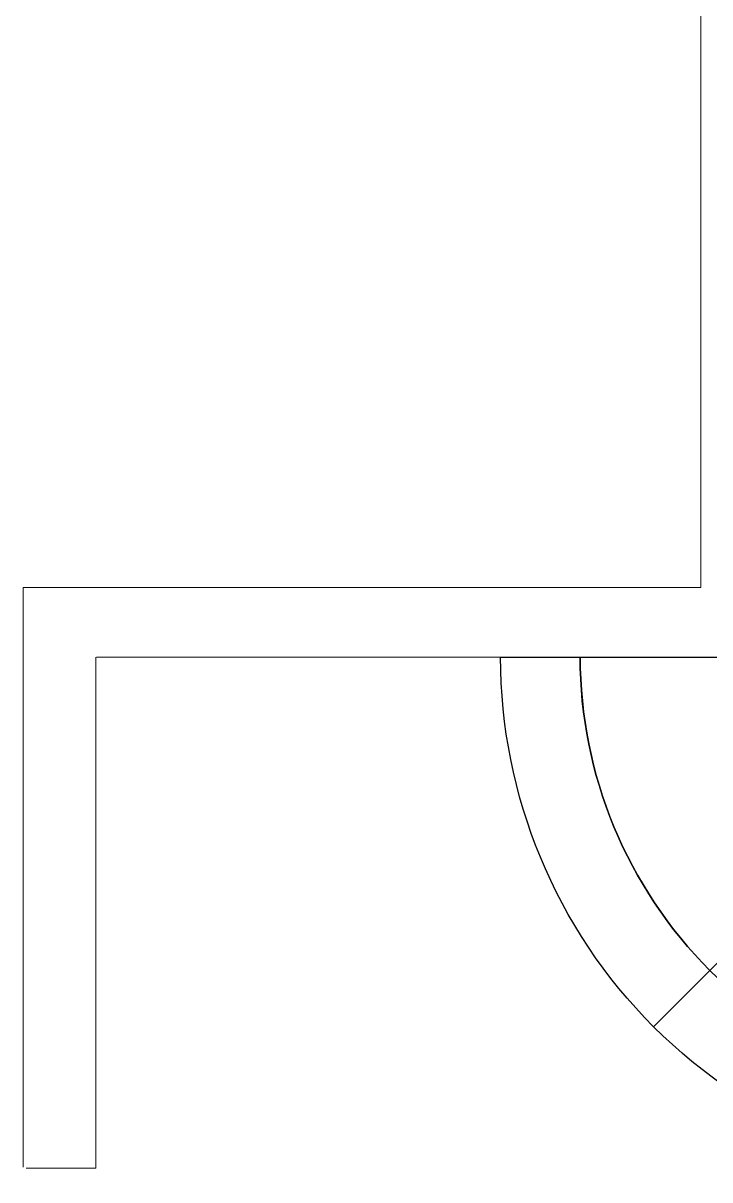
# Model space of a CAD drawing. Header units: inches. Extents: x 164.3 to 247.9, y 15.6 to 56.7.
# Drawn here: x 224.084 to 225.563, y 28.677 to 31.168 of the extents above; entities that cross this region are included whole.
import ezdxf

# ---------------------------------------------------------------- set-up
doc = ezdxf.new("R2010")
doc.units = ezdxf.units.IN
doc.header["$MEASUREMENT"] = 0
doc.layers.add('linecad.com', color=7, linetype='Continuous')
doc.layers.add('WALL 1 100', color=250, linetype='Continuous', lineweight=9)

msp = doc.modelspace()

# ---------------------------------------------------------------- linework, layer by layer
at = {"layer": 'linecad.com', "color": 0}
for points in [[(225.1121, 29.8026), (225.2835, 29.8026, 0.198536), (225.5628, 29.1279), (225.4417, 29.0068, -0.198821)], [(225.2834, 29.8026), (225.6941, 29.8026, 0.198499), (225.8532, 29.4183), (225.5628, 29.1279, -0.198354)], [(225.5628, 29.1279, 0.198908), (226.2375, 28.8485), (226.2375, 28.6772, -0.198821), (225.4417, 29.0068)]]:
    msp.add_lwpolyline(points, format="xyb", close=True, dxfattribs=at)
at = {"layer": 'WALL 1 100', "color": 0}
for p, q in [((225.5435, 31.2026), (225.5435, 29.9526)), ((224.0839, 29.9526), (225.5435, 29.9526)), ((224.0839, 29.9526), (224.0839, 28.7045)), ((224.2403, 29.8026), (224.2403, 28.7026)), ((224.2416, 29.8026), (225.6935, 29.8026)), ((224.0903, 28.7026), (224.2403, 28.7026))]:
    msp.add_line(p, q, dxfattribs=at)

doc.saveas('drawing.dxf')
